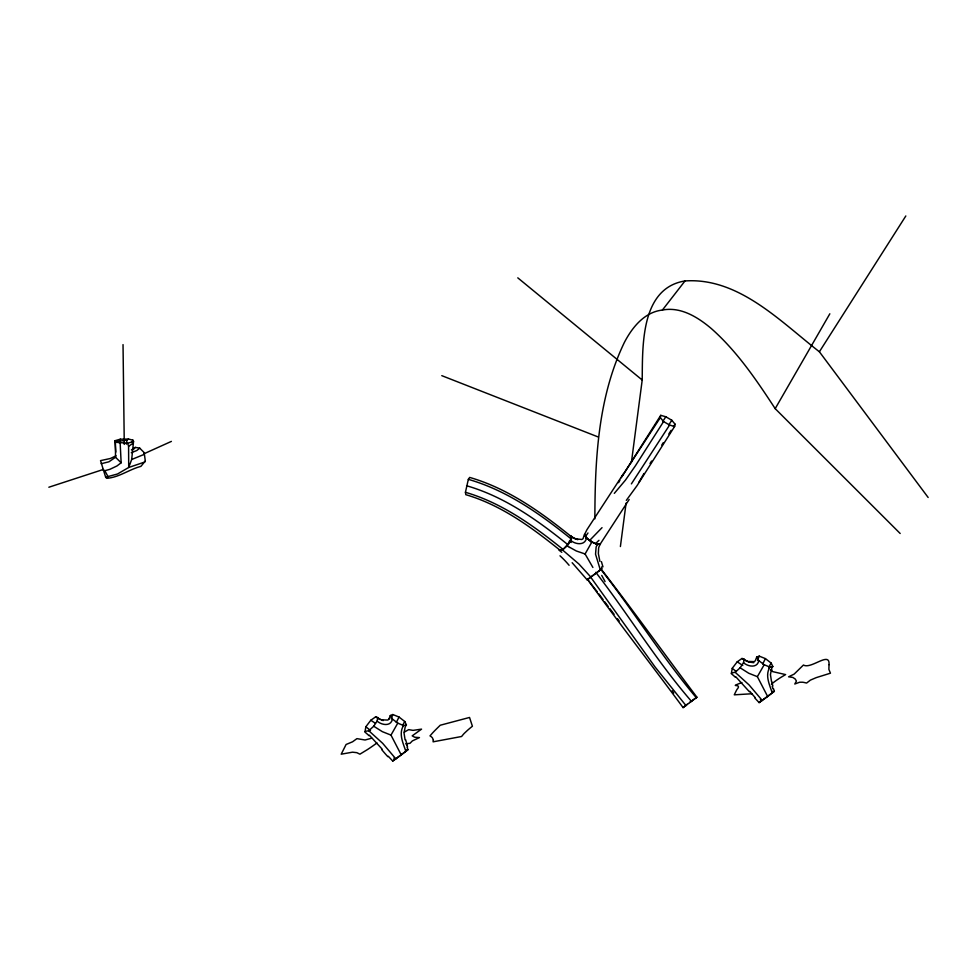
<?xml version="1.0" encoding="UTF-8"?>
<svg xmlns="http://www.w3.org/2000/svg" width="977" height="977" viewBox="0 0 977 977"><rect width="100%" height="100%" fill="white"/><g stroke="black" fill="none" stroke-linecap="round" stroke-linejoin="round"><path stroke-width="1.47" d="M119.475 443.228L120.305 439.198L128.512 439.064L132.921 440.163L133.544 441.457L131.675 459.508L128.708 467.47L117.484 474.004L105.663 477.203L100.533 460.631L110.377 458.494L116.092 455.819M120.305 439.198L114.92 440.737L115.445 442.227L127.621 443.253L128.585 446.281L128.708 467.47L144.706 462.048L145.304 461.034L144.193 452.644L139.735 448.138L135.29 447.393L131.443 449.945M594.871 518.836C594.981 459.349 598.022 397.065 624.352 342.475C632.107 327.49 644.466 312.042 662.394 310.063C680.725 306.448 697.969 317.256 711.366 328.602C737.098 351.341 756.503 380.102 775.188 408.655L900.171 533.491M144.193 452.644L144.059 454.427L131.675 459.508M620.395 546.546L626.098 503.045M631.398 462.536L642.207 380.016C642.634 345.968 640.497 288.117 685.011 280.949C738.563 277.248 780.318 321.457 819.385 351.769L928.15 497.476M128.512 439.064L126.973 440.151L126.375 444.144M405.089 739.845L404.038 733.043L405.174 727.035A11.162 10.784 36.1 0 1 406.432 724.934L404.783 721.527L399.031 717.045L392.839 714.529L390.312 715.518L388.944 719.096M771.488 681.421L770.438 674.631L771.574 668.622A11.162 10.771 44.7 0 1 772.831 666.509L771.183 663.114L765.431 658.632L759.227 656.117L756.711 657.106L755.343 660.672A4.067 3.908 -21.6 0 1 754.122 661.624L749.005 661.466M365.874 726.729L365.056 731.394L368.769 730.723L373.727 726.229L377.11 721.099L377.83 717.497L375.559 716.91L370.808 720.257L365.874 726.729L370.503 730.527M732.261 668.305L731.455 672.97L735.168 672.298L740.126 667.804L743.509 662.675L744.218 659.084L741.958 658.486L737.208 661.832L732.261 668.305L735.986 671.321M465.431 492.298L468.337 479.353L469.681 477.423C507.588 488.353 540.33 511.692 570.727 536.141L571.081 538.877L567.637 544.47L563.045 549.416L560.004 550.198C531.561 527.372 501.225 505.072 465.809 494.68L465.431 492.298C502.093 502.947 533.637 525.773 563.045 549.416M622.227 475.994L660.318 417.631L660.745 415.335L665.801 416.752L671.797 420.244L675.046 424.177L674.618 426.473L637.041 485.654L626.306 500.383M392.839 714.529L391.154 718.706M759.227 656.117L757.541 660.281M390.312 715.518L392.388 719.035C391.069 726.851 381.555 725.142 377.11 721.099M756.711 657.106L758.775 660.611C757.456 668.427 747.955 666.729 743.509 662.675M561.787 552.31L559.015 550.161L562.471 549.917L567.393 545.679L570.934 540.586L571.985 536.8L570.189 535.726L570.837 536.165M575.771 538.815L581.767 539.487A3.407 3.249 -37.4 0 0 583.098 538.583L584.405 534.407L586.505 538.034C585.052 545.74 575.636 544.555 570.934 540.586M768.838 667.828L769.094 667.12A15.937 12.005 -50.1 0 1 770.316 664.397L771.183 663.114M132.2 441.824L132.921 440.163M399.031 717.045L396.296 722.43M765.431 658.632L762.683 664.006M392.388 719.035L397.773 723.139L390.983 735.107L401.254 754.928L392.717 761.034L388.296 756.271M758.775 660.611L764.173 664.726L757.383 676.682L767.653 696.503L759.117 702.61L754.696 697.859M618.575 482.662L619.919 480.195M621.25 477.741L660.745 415.335M586.237 536.971L585.602 538.009M638.811 482.443L643.965 473.503M775.188 408.655L829.839 313.788M599.109 570.702L601.234 569.225C633.89 611.333 664.824 654.7 696.906 697.199L683.094 707.617C651.488 664.775 618.71 622.801 587.629 579.52L597.142 591.622M587.629 579.52L601.234 569.225M592.892 567.454L585.089 553.971L591.842 542.101L597.435 544.482L600.415 544.091L599.768 545.154A13.251 12.591 11.7 0 0 598.62 548.048L598.364 553.629L599.915 561.445M629.164 499.503L600 544.409L595.53 543.627L589.534 540.537L585.516 536.434L587.983 532.99M662.662 421.661L665.801 416.752M660.318 417.631L663.578 421.563L635.429 465.773L625.427 480.159L614.313 493.361M589.534 540.537L602.027 527.665M668.671 425.154L671.797 420.244M674.618 426.473L669.575 425.056L631.386 483.884M595.53 543.627L598.974 540.318M650.035 463.477L651.598 461.022M661.759 445.06L663.322 442.605M668.793 434.008L671.138 430.32M673.483 426.631L675.046 424.177M819.385 351.769L905.826 215.966M404.783 721.527L403.977 722.833A15.937 11.919 -50.3 0 0 402.732 725.545M623.253 474.053L586.945 529.693L584.991 533.613L585.516 536.434M590.719 541.82L591.219 541.099M139.735 448.138L136.804 450.531L131.297 452.669M662.394 310.063L685.011 280.949M145.304 461.034L140.908 466.359C129.111 469.461 119.011 477.46 106.713 478.315L105.663 477.203M683.094 707.617L687.222 704.258M133.507 449.31L135.29 447.393M572.156 562.715L587.116 579.813L587.983 578.909M115.445 442.227L115.518 457.273L108.96 461.791L101.168 463.721M392.717 761.034L407.946 749.689L407.128 747.161M759.117 702.61L774.346 691.276L773.515 688.736M771.366 684.218L774.395 681.799A89.42 30.727 -19.5 0 1 776.849 680.041L779.377 678.343A44.16 15.18 -19.5 0 1 782.027 676.707L785.606 674.594L772.551 671.59L771.549 669.563L770.438 670.027M587.116 579.813L602.052 568.638L601.49 566.916M401.254 754.928L407.946 749.689M767.653 696.503L774.346 691.276M120.159 443.179L121.148 462.78L116.984 465.944L109.9 469.314L104.844 470.719L102.646 469.387M689.53 702.512L696.906 697.199M128.585 446.281L133.019 443.277M377 742.984L374.24 744.926A100.033 34.378 -19.5 0 1 370.649 747.442A114.187 39.239 -19.5 0 1 367.328 749.652L359.902 754.183L356.849 752.669L352.502 752.18L341.217 754.183L346.09 744.486L352.575 741.787L356.923 738.636L365.068 739.992L371.712 738.197M404.295 732.139L408.679 729.636L413.027 730.369L421.563 729.135L412.184 735.852L414.761 737.244L419.451 737.586L412.367 740.908L410.01 743.302L405.602 743.851M143.814 453.841L171.39 441.396M741.897 682.557C726.912 688.235 742.96 682.618 737.11 689.273A54.065 18.575 -19.5 0 0 736.402 690.47L734.264 694.83L752.107 693.743M48.85 487.23L103.098 469.534M127.621 443.253L133.544 441.457M397.773 723.139L403.562 725.557L406.432 724.934M764.173 664.726L769.961 667.144L772.819 666.509M115.787 452.107L115.017 441.738L126.973 440.151M753.804 662.675L749.64 662.15M468.337 479.353C506.868 490.381 540.22 514 571.081 538.877M466.591 485.752C504.511 496.646 537.252 520.008 567.637 544.47M585.089 553.971L576.332 550.991L569.664 547.303M383.24 720.574L381.763 720.098M382.618 719.89L387.735 720.061A4.067 3.908 -21.6 0 0 388.931 719.084M757.383 676.682L748.748 673.251L740.126 667.804M390.983 735.107L382.349 731.663L373.727 726.229M748.895 661.93L746.697 661.099M577.773 539.695L573.523 537.802A39.251 37.505 -44.8 0 1 570.812 536.202M441.787 375.656L598.009 436.902M379.577 719.206L380.297 719.524M745.976 660.782L745.268 660.44A29.481 28.101 -36.3 0 1 741.983 658.449M663.578 421.563L669.575 425.056M742.789 665.484L737.208 661.832M375.412 723.31L370.808 720.257M571.227 542.455L569.322 541.148M586.505 538.034L591.842 542.101M517.786 277.847L642.207 380.016M735.168 672.298L749.078 684.926L762.268 700.472M368.769 730.723L382.691 743.338L395.868 758.885M562.471 549.917L578.921 564.022L590.926 577.151M735.766 676.756L749.396 691.74M369.367 735.18L382.141 749.127M115.518 457.273L121.148 462.78M760.326 699.703L761.23 700.79M393.926 758.128L394.83 759.214M609.819 608.634L614.093 614.264M617.513 618.771L619.223 621.018M601.026 569.591C633.865 611.59 662.076 656.984 696.381 697.81M596.422 573.145C629.029 615.327 656.605 661.16 691.594 701.486M590.816 577.309L655.054 666.973L686.013 705.626M598.84 593.894L603.053 599.56M604.751 601.832L608.121 606.363M672.188 690.739L673.727 693.072M595.689 572.351L596.19 573.255M104.844 470.719L108.227 477.045M772.294 691.289L772.709 692.278M405.895 749.713L406.322 750.702M772.257 693.011C769.803 685.268 765.333 676.646 769.094 668.586A9.611 7.059 -83.4 0 1 769.961 667.144M405.858 751.435C403.403 743.692 398.934 735.07 402.707 727.01A9.611 7.083 -83.6 0 1 403.55 725.545M600.354 570.067L595.543 554.203L596.129 547.083A10.845 8.915 89.3 0 1 597.484 544.531M114.92 440.737L115.017 441.738M123.029 344.612L124.274 444.413M773.015 688.87A122.247 116.165 35.4 0 1 772.221 686.159M772.88 686.013A132.347 123.358 42.1 0 1 771.635 681.396M755.099 697.456A181.771 174.651 78 0 1 749.823 691.362M731.162 673.519A67.23 51.463 57 0 1 735.4 677.281M748.87 661.795A18.197 16.829 -4.6 0 1 744.034 659.304M382.483 720.208A18.197 16.829 -4.6 0 1 377.635 717.716M378.917 718.803A29.481 28.101 -36.2 0 1 375.595 716.874M387.857 756.699A184.079 178.18 81.6 0 1 381.665 749.53M364.763 731.932A67.23 51.463 57 0 1 369.013 735.693M407.189 745.243A132.371 122.943 43.1 0 1 405.675 739.736M407.58 747.039A122.174 115.127 38.8 0 1 407.03 745.268M602.968 566.843A56.605 24.816 68.6 0 1 601.441 561.665M601.734 575.429A99.996 13.873 57 0 1 605.056 581.559M575.673 539.035A21.164 20.248 -31.1 0 1 572.388 537.289M569.53 547.474A32.4 23.35 28.6 0 1 567.234 545.825M560.004 555.803A54.92 31.484 50.1 0 1 569.09 565.28M433.361 740.041L433.08 741.824L461.596 736.499L462.854 734.96A41.046 14.105 -19.5 0 1 464.27 733.361L467.531 730.308A143.949 49.473 -19.5 0 1 470.169 728.048L472.404 726.229L469.534 717.46L440.236 725.239L435.657 729.746A138.038 47.433 -19.5 0 0 432.298 733.263L430.014 735.876L431.248 736.719A47.604 16.365 -19.5 0 1 432.432 737.879L433.361 740.041M829.021 664.629L828.887 669.392L830.45 673.19L816.259 677.623L810.409 680.114L806.611 683.045L805.256 682.752A32.559 11.187 -19.5 0 0 802.557 682.215L799.613 682.239L794.789 684.01L796.426 681.079L795.217 679.027L792.836 677.427L788.586 676.817L794.154 674.106L803.448 665.019C810.971 669.672 830.145 650.694 829.021 664.629"/></g></svg>
